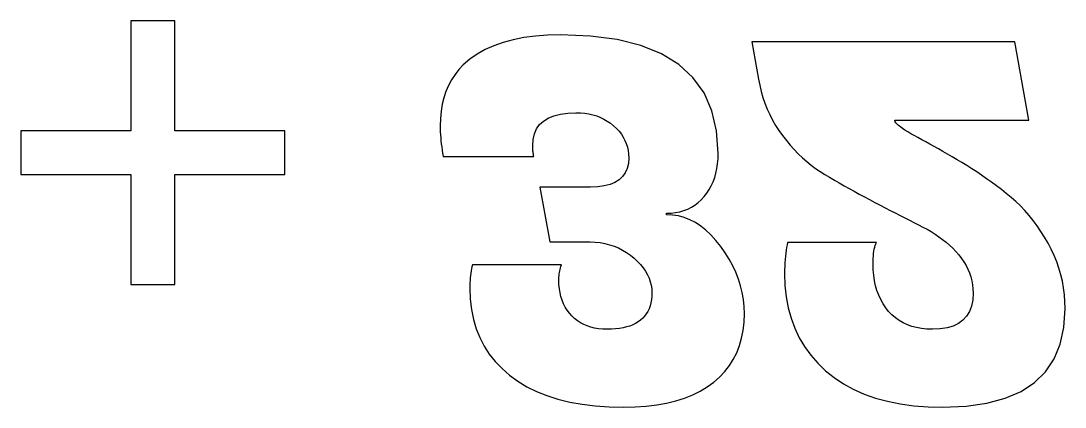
# Model space of a CAD drawing. Extents: x -28 to 1088, y -1245 to 28.
# Drawn here: x 473.3 to 710.8, y -885.7 to -797.8 of the extents above; entities that cross this region are included whole.
import ezdxf

# ---------------------------------------------------------------- set-up
doc = ezdxf.new("R2010")
doc.units = 0
doc.header["$MEASUREMENT"] = 0
doc.layers.get('0').update_dxf_attribs({"linetype": 'CONTINUOUS'})

msp = doc.modelspace()

# ---------------------------------------------------------------- linework, layer by layer
at = {"color": 7}
for p, q in [((498.302684, -797.750919), (498.302684, -822.750919)), ((508.302684, -822.750919), (508.302684, -797.750919)), ((699.344947, -802.534021), (639.548587, -802.534021)), ((672.019312, -820.370018), (702.546216, -820.370018)), ((498.302684, -822.750919), (473.302684, -822.750919)), ((533.302684, -822.750919), (508.302684, -822.750919)), ((569.347923, -828.602027), (589.927923, -828.602027)), ((473.302684, -832.750919), (498.302684, -832.750919)), ((498.302684, -832.750919), (498.302684, -857.750919)), ((508.302684, -857.750919), (508.302684, -832.750919)), ((508.302684, -832.750919), (533.302684, -832.750919)), ((667.90324, -848.153009), (647.666246, -848.153009)), ((596.216246, -853.298009), (575.979252, -853.298009))]:
    msp.add_line(p, q, dxfattribs=at)
at = {"color": 7, "ltscale": 0.25}
for p, q in [((508.302684, -797.750919), (498.302684, -797.750919)), ((473.302684, -822.750919), (473.302684, -832.750919)), ((533.302684, -832.750919), (533.302684, -822.750919)), ((498.302684, -857.750919), (508.302684, -857.750919))]:
    msp.add_line(p, q, dxfattribs=at)
at = {"color": 7, "ltscale": 0.056442}
msp.add_line((582.982208, -802.648371), (580.854369, -803.402975), dxfattribs=at)
at = {"color": 7, "ltscale": 0.059185}
msp.add_line((585.267689, -802.030951), (582.982208, -802.648371), dxfattribs=at)
at = {"color": 7, "ltscale": 0.062251}
msp.add_line((587.71099, -801.550761), (585.267689, -802.030951), dxfattribs=at)
at = {"color": 7, "ltscale": 0.065591}
msp.add_line((590.312111, -801.207755), (587.71099, -801.550761), dxfattribs=at)
at = {"color": 7, "ltscale": 0.069163}
msp.add_line((593.070963, -801.001933), (590.312111, -801.207755), dxfattribs=at)
at = {"color": 7, "ltscale": 0.072935}
msp.add_line((595.987545, -800.933341), (593.070963, -801.001933), dxfattribs=at)
at = {"color": 7, "ltscale": 0.170663}
msp.add_line((602.808726, -801.203179), (595.987545, -800.933341), dxfattribs=at)
at = {"color": 7, "ltscale": 0.153912}
msp.add_line((608.911774, -802.012648), (602.808726, -801.203179), dxfattribs=at)
at = {"color": 7, "ltscale": 0.13879}
msp.add_line((614.296959, -803.361793), (608.911774, -802.012648), dxfattribs=at)
at = {"color": 7, "ltscale": 0.214756}
msp.add_line((639.548587, -802.534021), (641.034917, -810.994686), dxfattribs=at)
at = {"color": 7, "ltscale": 0.453025}
msp.add_line((702.546216, -820.370018), (699.344947, -802.534021), dxfattribs=at)
at = {"color": 7, "ltscale": 0.052099}
msp.add_line((578.88444, -804.294764), (577.072241, -805.323737), dxfattribs=at)
at = {"color": 7, "ltscale": 0.05406}
msp.add_line((580.854369, -803.402975), (578.88444, -804.294764), dxfattribs=at)
at = {"color": 7, "ltscale": 0.125869}
msp.add_line((618.964011, -805.250569), (614.296959, -803.361793), dxfattribs=at)
at = {"color": 7, "ltscale": 0.049617}
msp.add_line((575.417863, -806.489939), (573.921216, -807.793371), dxfattribs=at)
at = {"color": 7, "ltscale": 0.050603}
msp.add_line((577.072241, -805.323737), (575.417863, -806.489939), dxfattribs=at)
at = {"color": 7, "ltscale": 0.115901}
msp.add_line((622.913111, -807.679021), (618.964011, -805.250569), dxfattribs=at)
at = {"color": 7, "ltscale": 0.035882}
for p, q in [((572.921986, -808.83836), (572.027909, -809.961137)), ((641.316194, -812.41987), (641.656867, -813.814144))]:
    msp.add_line(p, q, dxfattribs=at)
at = {"color": 7, "ltscale": 0.036146}
msp.add_line((573.921216, -807.793371), (572.921986, -808.83836), dxfattribs=at)
at = {"color": 7, "ltscale": 0.109685}
msp.add_line((626.144168, -810.647104), (622.913111, -807.679021), dxfattribs=at)
at = {"color": 7, "ltscale": 0.03624}
msp.add_line((571.238986, -811.161613), (570.555307, -812.439877), dxfattribs=at)
at = {"color": 7, "ltscale": 0.035913}
msp.add_line((572.027909, -809.961137), (571.238986, -811.161613), dxfattribs=at)
at = {"color": 7, "ltscale": 0.107876}
msp.add_line((628.657183, -814.154863), (626.144168, -810.647104), dxfattribs=at)
at = {"color": 7, "ltscale": 0.036317}
msp.add_line((641.034917, -810.994686), (641.316194, -812.41987), dxfattribs=at)
at = {"color": 7, "ltscale": 0.037747}
msp.add_line((569.976782, -813.795841), (569.50341, -815.229594), dxfattribs=at)
at = {"color": 7, "ltscale": 0.036856}
msp.add_line((570.555307, -812.439877), (569.976782, -813.795841), dxfattribs=at)
at = {"color": 7, "ltscale": 0.11069}
msp.add_line((630.452244, -818.202252), (628.657183, -814.154863), dxfattribs=at)
at = {"color": 7, "ltscale": 0.035523}
msp.add_line((641.656867, -813.814144), (642.057026, -815.177555), dxfattribs=at)
at = {"color": 7, "ltscale": 0.040271}
msp.add_line((569.135282, -816.74109), (568.872308, -818.33033), dxfattribs=at)
at = {"color": 7, "ltscale": 0.038892}
msp.add_line((569.50341, -815.229594), (569.135282, -816.74109), dxfattribs=at)
at = {"color": 7, "ltscale": 0.035241}
msp.add_line((642.057026, -815.177555), (642.51667, -816.510146), dxfattribs=at)
at = {"color": 7, "ltscale": 0.035035}
msp.add_line((642.51667, -816.510146), (643.0358, -817.811828), dxfattribs=at)
at = {"color": 7, "ltscale": 0.041861}
msp.add_line((568.872308, -818.33033), (568.714488, -819.997314), dxfattribs=at)
at = {"color": 7, "ltscale": 0.038061}
msp.add_line((594.517276, -819.334181), (595.992211, -818.956857), dxfattribs=at)
at = {"color": 7, "ltscale": 0.042169}
msp.add_line((595.992211, -818.956857), (597.663726, -818.730489), dxfattribs=at)
at = {"color": 7, "ltscale": 0.046743}
msp.add_line((597.663726, -818.730489), (599.531911, -818.655033), dxfattribs=at)
at = {"color": 7, "ltscale": 0.025308}
msp.add_line((599.531911, -818.655033), (600.543792, -818.684731), dxfattribs=at)
at = {"color": 7, "ltscale": 0.024539}
msp.add_line((600.543792, -818.684731), (601.521309, -818.773914), dxfattribs=at)
at = {"color": 7, "ltscale": 0.023872}
msp.add_line((601.521309, -818.773914), (602.464553, -818.922538), dxfattribs=at)
at = {"color": 7, "ltscale": 0.023312}
msp.add_line((602.464553, -818.922538), (603.373524, -819.130647), dxfattribs=at)
at = {"color": 7, "ltscale": 0.022868}
msp.add_line((603.373524, -819.130647), (604.24822, -819.398197), dxfattribs=at)
at = {"color": 7, "ltscale": 0.117795}
msp.add_line((631.529264, -822.789318), (630.452244, -818.202252), dxfattribs=at)
at = {"color": 7, "ltscale": 0.034908}
msp.add_line((643.0358, -817.811828), (643.614325, -819.082646), dxfattribs=at)
at = {"color": 7, "ltscale": 0.03486}
msp.add_line((643.614325, -819.082646), (644.252246, -820.322555), dxfattribs=at)
at = {"color": 7, "ltscale": 0.043638}
msp.add_line((568.714488, -819.997314), (568.661911, -821.742042), dxfattribs=at)
at = {"color": 7, "ltscale": 0.02996}
msp.add_line((590.584147, -822.352553), (591.272492, -821.371581), dxfattribs=at)
at = {"color": 7, "ltscale": 0.030332}
msp.add_line((591.272492, -821.371581), (592.157417, -820.541521), dxfattribs=at)
at = {"color": 7, "ltscale": 0.031929}
msp.add_line((592.157417, -820.541521), (593.239011, -819.862373), dxfattribs=at)
at = {"color": 7, "ltscale": 0.034577}
msp.add_line((593.239011, -819.862373), (594.517276, -819.334181), dxfattribs=at)
at = {"color": 7, "ltscale": 0.022543}
msp.add_line((604.24822, -819.398197), (605.088554, -819.725188), dxfattribs=at)
at = {"color": 7, "ltscale": 0.022346}
msp.add_line((605.088554, -819.725188), (605.894524, -820.111619), dxfattribs=at)
at = {"color": 7, "ltscale": 0.022284}
msp.add_line((605.894524, -820.111619), (606.666309, -820.557536), dxfattribs=at)
at = {"color": 7, "ltscale": 0.022349}
msp.add_line((606.666309, -820.557536), (607.403732, -821.062894), dxfattribs=at)
at = {"color": 7, "ltscale": 0.022549}
msp.add_line((607.403732, -821.062894), (608.10697, -821.627692), dxfattribs=at)
at = {"color": 7, "ltscale": 0.022286}
msp.add_line((608.10697, -821.627692), (608.758619, -822.23596), dxfattribs=at)
at = {"color": 7, "ltscale": 0.034896}
msp.add_line((644.252246, -820.322555), (644.949743, -821.531644), dxfattribs=at)
at = {"color": 7, "ltscale": 0.03501}
msp.add_line((644.949743, -821.531644), (645.706635, -822.70987), dxfattribs=at)
at = {"color": 7, "ltscale": 0.002859}
msp.add_line((672.019312, -820.484368), (672.019312, -820.370018), dxfattribs=at)
at = {"color": 7, "ltscale": 0.00655}
msp.add_line((672.125542, -820.72388), (672.019312, -820.484368), dxfattribs=at)
at = {"color": 7, "ltscale": 0.007957}
msp.add_line((672.307318, -820.98515), (672.125542, -820.72388), dxfattribs=at)
at = {"color": 7, "ltscale": 0.009562}
msp.add_line((672.56464, -821.268132), (672.307318, -820.98515), dxfattribs=at)
at = {"color": 7, "ltscale": 0.011278}
msp.add_line((672.897328, -821.572827), (672.56464, -821.268132), dxfattribs=at)
at = {"color": 7, "ltscale": 0.013067}
msp.add_line((673.305562, -821.899234), (672.897328, -821.572827), dxfattribs=at)
at = {"color": 7, "ltscale": 0.016122}
msp.add_line((568.661911, -821.742042), (568.668729, -822.386872), dxfattribs=at)
at = {"color": 7, "ltscale": 0.016358}
msp.add_line((568.668729, -822.386872), (568.689365, -823.040853), dxfattribs=at)
at = {"color": 7, "ltscale": 0.0166}
msp.add_line((568.689365, -823.040853), (568.723639, -823.703986), dxfattribs=at)
at = {"color": 7, "ltscale": 0.01685}
msp.add_line((568.723639, -823.703986), (568.77164, -824.37627), dxfattribs=at)
at = {"color": 7, "ltscale": 0.032907}
msp.add_line((589.797557, -824.767277), (590.092562, -823.484482), dxfattribs=at)
at = {"color": 7, "ltscale": 0.030852}
msp.add_line((590.092562, -823.484482), (590.584147, -822.352553), dxfattribs=at)
at = {"color": 7, "ltscale": 0.021565}
msp.add_line((608.758619, -822.23596), (609.34172, -822.871638), dxfattribs=at)
at = {"color": 7, "ltscale": 0.020982}
msp.add_line((609.34172, -822.871638), (609.856184, -823.534771), dxfattribs=at)
at = {"color": 7, "ltscale": 0.020551}
msp.add_line((609.856184, -823.534771), (610.302101, -824.225358), dxfattribs=at)
at = {"color": 7, "ltscale": 0.128481}
msp.add_line((631.88824, -827.916015), (631.529264, -822.789318), dxfattribs=at)
at = {"color": 7, "ltscale": 0.035202}
msp.add_line((645.706635, -822.70987), (646.522923, -823.857186), dxfattribs=at)
at = {"color": 7, "ltscale": 0.035012}
msp.add_line((646.522923, -823.857186), (647.380393, -824.964486), dxfattribs=at)
at = {"color": 7, "ltscale": 0.014897}
msp.add_line((673.789162, -822.247354), (673.305562, -821.899234), dxfattribs=at)
at = {"color": 7, "ltscale": 0.016758}
msp.add_line((674.348217, -822.617232), (673.789162, -822.247354), dxfattribs=at)
at = {"color": 7, "ltscale": 0.018642}
msp.add_line((674.982819, -823.008822), (674.348217, -822.617232), dxfattribs=at)
at = {"color": 7, "ltscale": 0.020538}
msp.add_line((675.692786, -823.42217), (674.982819, -823.008822), dxfattribs=at)
at = {"color": 7, "ltscale": 0.022448}
msp.add_line((676.4783, -823.857186), (675.692786, -823.42217), dxfattribs=at)
at = {"color": 7, "ltscale": 0.023853}
msp.add_line((677.3163, -824.313375), (676.4783, -823.857186), dxfattribs=at)
at = {"color": 7, "ltscale": 0.017106}
msp.add_line((568.77164, -824.37627), (568.833458, -825.057706), dxfattribs=at)
at = {"color": 7, "ltscale": 0.017366}
msp.add_line((568.833458, -825.057706), (568.908825, -825.748249), dxfattribs=at)
at = {"color": 7, "ltscale": 0.017635}
msp.add_line((568.908825, -825.748249), (568.998008, -826.447989), dxfattribs=at)
at = {"color": 7, "ltscale": 0.035928}
msp.add_line((589.699222, -826.20103), (589.797557, -824.767277), dxfattribs=at)
at = {"color": 7, "ltscale": 0.005746}
msp.add_line((589.701555, -826.430852), (589.699222, -826.20103), dxfattribs=at)
at = {"color": 7, "ltscale": 0.020278}
msp.add_line((610.302101, -824.225358), (610.67947, -824.943356), dxfattribs=at)
at = {"color": 7, "ltscale": 0.020171}
msp.add_line((610.67947, -824.943356), (610.988113, -825.688809), dxfattribs=at)
at = {"color": 7, "ltscale": 0.020234}
msp.add_line((610.988113, -825.688809), (611.228208, -826.461716), dxfattribs=at)
at = {"color": 7, "ltscale": 0.034414}
msp.add_line((647.380393, -824.964486), (648.260832, -826.022663), dxfattribs=at)
at = {"color": 7, "ltscale": 0.033856}
msp.add_line((648.260832, -826.022663), (649.16406, -827.031673), dxfattribs=at)
at = {"color": 7, "ltscale": 0.024753}
msp.add_line((678.184088, -824.790156), (677.3163, -824.313375), dxfattribs=at)
at = {"color": 7, "ltscale": 0.025654}
msp.add_line((679.081664, -825.287484), (678.184088, -824.790156), dxfattribs=at)
at = {"color": 7, "ltscale": 0.026551}
msp.add_line((680.008848, -825.805447), (679.081664, -825.287484), dxfattribs=at)
at = {"color": 7, "ltscale": 0.027452}
msp.add_line((680.965819, -826.343956), (680.008848, -825.805447), dxfattribs=at)
at = {"color": 7, "ltscale": 0.028353}
msp.add_line((681.952578, -826.903012), (680.965819, -826.343956), dxfattribs=at)
at = {"color": 7, "ltscale": 0.017907}
msp.add_line((568.998008, -826.447989), (569.101009, -827.156835), dxfattribs=at)
at = {"color": 7, "ltscale": 0.018186}
msp.add_line((569.101009, -827.156835), (569.217557, -827.874877), dxfattribs=at)
at = {"color": 7, "ltscale": 0.018469}
msp.add_line((569.217557, -827.874877), (569.347923, -828.602027), dxfattribs=at)
at = {"color": 7, "ltscale": 0.005804}
msp.add_line((589.708374, -826.662917), (589.701555, -826.430852), dxfattribs=at)
at = {"color": 7, "ltscale": 0.005867}
msp.add_line((589.719768, -826.897315), (589.708374, -826.662917), dxfattribs=at)
at = {"color": 7, "ltscale": 0.005931}
msp.add_line((589.735828, -827.134001), (589.719768, -826.897315), dxfattribs=at)
at = {"color": 7, "ltscale": 0.005995}
msp.add_line((589.756375, -827.37293), (589.735828, -827.134001), dxfattribs=at)
at = {"color": 7, "ltscale": 0.006064}
msp.add_line((589.781587, -827.614191), (589.756375, -827.37293), dxfattribs=at)
at = {"color": 7, "ltscale": 0.006133}
msp.add_line((589.811284, -827.857696), (589.781587, -827.614191), dxfattribs=at)
at = {"color": 7, "ltscale": 0.006205}
msp.add_line((589.845558, -828.103533), (589.811284, -827.857696), dxfattribs=at)
at = {"color": 7, "ltscale": 0.006278}
msp.add_line((589.884497, -828.351614), (589.845558, -828.103533), dxfattribs=at)
at = {"color": 7, "ltscale": 0.006354}
msp.add_line((589.927923, -828.602027), (589.884497, -828.351614), dxfattribs=at)
at = {"color": 7, "ltscale": 0.020462}
msp.add_line((611.228208, -826.461716), (611.399756, -827.262034), dxfattribs=at)
at = {"color": 7, "ltscale": 0.020853}
msp.add_line((611.399756, -827.262034), (611.502577, -828.089806), dxfattribs=at)
at = {"color": 7, "ltscale": 0.021398}
msp.add_line((611.502577, -828.089806), (611.536941, -828.945033), dxfattribs=at)
at = {"color": 7, "ltscale": 0.029738}
msp.add_line((631.856209, -829.105096), (631.88824, -827.916015), dxfattribs=at)
at = {"color": 7, "ltscale": 0.033342}
msp.add_line((649.16406, -827.031673), (650.090077, -827.991471), dxfattribs=at)
at = {"color": 7, "ltscale": 0.032881}
msp.add_line((650.090077, -827.991471), (651.039063, -828.902146), dxfattribs=at)
at = {"color": 7, "ltscale": 0.029252}
msp.add_line((682.968946, -827.482704), (681.952578, -826.903012), dxfattribs=at)
at = {"color": 7, "ltscale": 0.030153}
msp.add_line((684.0151, -828.082942), (682.968946, -827.482704), dxfattribs=at)
at = {"color": 7, "ltscale": 0.031055}
msp.add_line((685.091043, -828.703771), (684.0151, -828.082942), dxfattribs=at)
at = {"color": 7, "ltscale": 0.031954}
msp.add_line((686.196593, -829.345192), (685.091043, -828.703771), dxfattribs=at)
at = {"color": 7, "ltscale": 0.028926}
msp.add_line((611.45, -830.204994), (611.189359, -831.332302), dxfattribs=at)
at = {"color": 7, "ltscale": 0.031574}
msp.add_line((611.536941, -828.945033), (611.45, -830.204994), dxfattribs=at)
at = {"color": 7, "ltscale": 0.02773}
msp.add_line((631.600144, -831.34603), (631.760207, -830.24842), dxfattribs=at)
at = {"color": 7, "ltscale": 0.028684}
msp.add_line((631.760207, -830.24842), (631.856209, -829.105096), dxfattribs=at)
at = {"color": 7, "ltscale": 0.032468}
msp.add_line((651.039063, -828.902146), (652.010929, -829.763653), dxfattribs=at)
at = {"color": 7, "ltscale": 0.032106}
msp.add_line((652.010929, -829.763653), (653.005583, -830.575994), dxfattribs=at)
at = {"color": 7, "ltscale": 0.0318}
msp.add_line((653.005583, -830.575994), (654.023206, -831.339166), dxfattribs=at)
at = {"color": 7, "ltscale": 0.032549}
msp.add_line((687.317038, -830.008324), (686.196593, -829.345192), dxfattribs=at)
at = {"color": 7, "ltscale": 0.032844}
msp.add_line((688.437482, -830.694336), (687.317038, -830.008324), dxfattribs=at)
at = {"color": 7, "ltscale": 0.033146}
msp.add_line((689.557926, -831.403183), (688.437482, -830.694336), dxfattribs=at)
at = {"color": 7, "ltscale": 0.026735}
msp.add_line((610.146613, -833.189093), (609.364599, -833.91853), dxfattribs=at)
at = {"color": 7, "ltscale": 0.026376}
msp.add_line((610.754837, -832.327002), (610.146613, -833.189093), dxfattribs=at)
at = {"color": 7, "ltscale": 0.027137}
msp.add_line((611.189359, -831.332302), (610.754837, -832.327002), dxfattribs=at)
at = {"color": 7, "ltscale": 0.025573}
msp.add_line((630.735765, -834.364402), (631.087923, -833.404021), dxfattribs=at)
at = {"color": 7, "ltscale": 0.026164}
msp.add_line((631.087923, -833.404021), (631.376019, -832.397882), dxfattribs=at)
at = {"color": 7, "ltscale": 0.026887}
msp.add_line((631.376019, -832.397882), (631.600144, -831.34603), dxfattribs=at)
at = {"color": 7, "ltscale": 0.031546}
msp.add_line((654.023206, -831.339166), (655.063619, -832.053171), dxfattribs=at)
at = {"color": 7, "ltscale": 0.031351}
msp.add_line((655.063619, -832.053171), (656.126911, -832.718009), dxfattribs=at)
at = {"color": 7, "ltscale": 0.031404}
msp.add_line((656.126911, -832.718009), (657.207967, -833.357724), dxfattribs=at)
at = {"color": 7, "ltscale": 0.03166}
msp.add_line((657.207967, -833.357724), (658.301585, -833.996274), dxfattribs=at)
at = {"color": 7, "ltscale": 0.033457}
msp.add_line((690.67846, -832.134908), (689.557926, -831.403183), dxfattribs=at)
at = {"color": 7, "ltscale": 0.033772}
msp.add_line((691.798905, -832.889512), (690.67846, -832.134908), dxfattribs=at)
at = {"color": 7, "ltscale": 0.034096}
msp.add_line((692.919439, -833.666995), (691.798905, -832.889512), dxfattribs=at)
at = {"color": 7, "ltscale": 0.31676}
msp.add_line((591.299947, -835.576362), (593.586593, -848.038703), dxfattribs=at)
at = {"color": 7, "ltscale": 0.288691}
msp.add_line((602.847575, -835.576362), (591.299947, -835.576362), dxfattribs=at)
at = {"color": 7, "ltscale": 0.041307}
msp.add_line((604.498544, -835.510058), (602.847575, -835.576362), dxfattribs=at)
at = {"color": 7, "ltscale": 0.037263}
msp.add_line((605.975722, -835.3111), (604.498544, -835.510058), dxfattribs=at)
at = {"color": 7, "ltscale": 0.033625}
msp.add_line((607.279198, -834.979534), (605.975722, -835.3111), dxfattribs=at)
at = {"color": 7, "ltscale": 0.030531}
msp.add_line((608.408794, -834.515358), (607.279198, -834.979534), dxfattribs=at)
at = {"color": 7, "ltscale": 0.028171}
msp.add_line((609.364599, -833.91853), (608.408794, -834.515358), dxfattribs=at)
at = {"color": 7, "ltscale": 0.024821}
msp.add_line((629.839356, -836.148024), (630.319636, -835.279069), dxfattribs=at)
at = {"color": 7, "ltscale": 0.025122}
msp.add_line((630.319636, -835.279069), (630.735765, -834.364402), dxfattribs=at)
at = {"color": 7, "ltscale": 0.031915}
msp.add_line((658.301585, -833.996274), (659.407674, -834.633701), dxfattribs=at)
at = {"color": 7, "ltscale": 0.032177}
msp.add_line((659.407674, -834.633701), (660.526503, -835.269963), dxfattribs=at)
at = {"color": 7, "ltscale": 0.032434}
msp.add_line((660.526503, -835.269963), (661.657804, -835.905058), dxfattribs=at)
at = {"color": 7, "ltscale": 0.032695}
msp.add_line((661.657804, -835.905058), (662.801665, -836.539031), dxfattribs=at)
at = {"color": 7, "ltscale": 0.034423}
msp.add_line((694.039883, -834.467312), (692.919439, -833.666995), dxfattribs=at)
at = {"color": 7, "ltscale": 0.034759}
msp.add_line((695.160327, -835.290509), (694.039883, -834.467312), dxfattribs=at)
at = {"color": 7, "ltscale": 0.0351}
msp.add_line((696.280772, -836.136584), (695.160327, -835.290509), dxfattribs=at)
at = {"color": 7, "ltscale": 0.024396}
msp.add_line((628.024914, -838.46558), (628.68697, -837.748703), dxfattribs=at)
at = {"color": 7, "ltscale": 0.024678}
msp.add_line((628.68697, -837.748703), (629.295194, -836.97122), dxfattribs=at)
at = {"color": 7, "ltscale": 0.02467}
msp.add_line((629.295194, -836.97122), (629.839356, -836.148024), dxfattribs=at)
at = {"color": 7, "ltscale": 0.032959}
msp.add_line((662.801665, -836.539031), (663.958178, -837.171883), dxfattribs=at)
at = {"color": 7, "ltscale": 0.03322}
msp.add_line((663.958178, -837.171883), (665.127251, -837.803568), dxfattribs=at)
at = {"color": 7, "ltscale": 0.033484}
msp.add_line((665.127251, -837.803568), (666.308886, -838.434132), dxfattribs=at)
at = {"color": 7, "ltscale": 0.035448}
msp.add_line((697.401216, -837.005539), (696.280772, -836.136584), dxfattribs=at)
at = {"color": 7, "ltscale": 0.035685}
msp.add_line((698.504613, -837.911055), (697.401216, -837.005539), dxfattribs=at)
at = {"color": 7, "ltscale": 0.035849}
msp.add_line((699.573557, -838.86686), (698.504613, -837.911055), dxfattribs=at)
at = {"color": 7, "ltscale": 0.023564}
msp.add_line((624.063253, -840.917987), (624.942526, -840.578436), dxfattribs=at)
at = {"color": 7, "ltscale": 0.023328}
msp.add_line((624.942526, -840.578436), (625.778283, -840.163428), dxfattribs=at)
at = {"color": 7, "ltscale": 0.023297}
msp.add_line((625.778283, -840.163428), (626.570615, -839.672919), dxfattribs=at)
at = {"color": 7, "ltscale": 0.023468}
msp.add_line((626.570615, -839.672919), (627.319522, -839.106955), dxfattribs=at)
at = {"color": 7, "ltscale": 0.023835}
msp.add_line((627.319522, -839.106955), (628.024914, -838.46558), dxfattribs=at)
at = {"color": 7, "ltscale": 0.033748}
msp.add_line((666.308886, -838.434132), (667.503081, -839.06353), dxfattribs=at)
at = {"color": 7, "ltscale": 0.033562}
msp.add_line((667.503081, -839.06353), (668.692791, -839.685481), dxfattribs=at)
at = {"color": 7, "ltscale": 0.032918}
msp.add_line((668.692791, -839.685481), (669.860608, -840.293749), dxfattribs=at)
at = {"color": 7, "ltscale": 0.032282}
msp.add_line((669.860608, -840.293749), (671.006892, -840.888289), dxfattribs=at)
at = {"color": 7, "ltscale": 0.036082}
msp.add_line((700.608317, -839.872999), (699.573557, -838.86686), dxfattribs=at)
at = {"color": 7, "ltscale": 0.036373}
msp.add_line((701.608714, -840.929427), (700.608317, -839.872999), dxfattribs=at)
at = {"color": 7, "ltscale": 0.026341}
msp.add_line((620.111911, -841.52168), (621.164884, -841.483952), dxfattribs=at)
at = {"color": 7, "ltscale": 0.008575}
msp.add_line((620.111911, -841.864686), (620.111911, -841.52168), dxfattribs=at)
at = {"color": 7, "ltscale": 0.034518}
msp.add_line((621.490753, -841.936732), (620.111911, -841.864686), dxfattribs=at)
at = {"color": 7, "ltscale": 0.025399}
msp.add_line((621.164884, -841.483952), (622.174522, -841.370768), dxfattribs=at)
at = {"color": 7, "ltscale": 0.034103}
msp.add_line((622.837655, -842.152827), (621.490753, -841.936732), dxfattribs=at)
at = {"color": 7, "ltscale": 0.024607}
msp.add_line((622.174522, -841.370768), (623.140556, -841.182128), dxfattribs=at)
at = {"color": 7, "ltscale": 0.03408}
msp.add_line((624.152437, -842.51297), (622.837655, -842.152827), dxfattribs=at)
at = {"color": 7, "ltscale": 0.023994}
msp.add_line((623.140556, -841.182128), (624.063253, -840.917987), dxfattribs=at)
at = {"color": 7, "ltscale": 0.034459}
msp.add_line((625.435277, -843.017161), (624.152437, -842.51297), dxfattribs=at)
at = {"color": 7, "ltscale": 0.035221}
msp.add_line((626.686087, -843.665445), (625.435277, -843.017161), dxfattribs=at)
at = {"color": 7, "ltscale": 0.031639}
msp.add_line((671.006892, -840.888289), (672.131284, -841.469103), dxfattribs=at)
at = {"color": 7, "ltscale": 0.031001}
msp.add_line((672.131284, -841.469103), (673.234054, -842.036189), dxfattribs=at)
at = {"color": 7, "ltscale": 0.030361}
msp.add_line((673.234054, -842.036189), (674.31511, -842.589547), dxfattribs=at)
at = {"color": 7, "ltscale": 0.02972}
msp.add_line((674.31511, -842.589547), (675.374364, -843.129223), dxfattribs=at)
at = {"color": 7, "ltscale": 0.036728}
msp.add_line((702.574837, -842.036189), (701.608714, -840.929427), dxfattribs=at)
at = {"color": 7, "ltscale": 0.037139}
msp.add_line((703.506597, -843.193239), (702.574837, -842.036189), dxfattribs=at)
at = {"color": 7, "ltscale": 0.036342}
msp.add_line((627.904867, -844.457777), (626.686087, -843.665445), dxfattribs=at)
at = {"color": 7, "ltscale": 0.037792}
msp.add_line((629.091615, -845.394157), (627.904867, -844.457777), dxfattribs=at)
at = {"color": 7, "ltscale": 0.039536}
msp.add_line((630.246423, -846.47463), (629.091615, -845.394157), dxfattribs=at)
at = {"color": 7, "ltscale": 0.02908}
msp.add_line((675.374364, -843.129223), (676.411906, -843.655127), dxfattribs=at)
at = {"color": 7, "ltscale": 0.028442}
msp.add_line((676.411906, -843.655127), (677.427735, -844.167348), dxfattribs=at)
at = {"color": 7, "ltscale": 0.027804}
msp.add_line((677.427735, -844.167348), (678.421941, -844.665841), dxfattribs=at)
at = {"color": 7, "ltscale": 0.027276}
msp.add_line((678.421941, -844.665841), (679.388602, -845.171782), dxfattribs=at)
at = {"color": 7, "ltscale": 0.026894}
msp.add_line((679.388602, -845.171782), (680.322156, -845.706299), dxfattribs=at)
at = {"color": 7, "ltscale": 0.037612}
msp.add_line((704.404173, -844.400624), (703.506597, -843.193239), dxfattribs=at)
at = {"color": 7, "ltscale": 0.038134}
msp.add_line((705.267385, -845.658253), (704.404173, -844.400624), dxfattribs=at)
at = {"color": 7, "ltscale": 0.041533}
msp.add_line((631.3692, -847.699107), (630.246423, -846.47463), dxfattribs=at)
at = {"color": 7, "ltscale": 0.043752}
msp.add_line((632.459947, -849.067677), (631.3692, -847.699107), dxfattribs=at)
at = {"color": 7, "ltscale": 0.026549}
msp.add_line((680.322156, -845.706299), (681.222513, -846.269392), dxfattribs=at)
at = {"color": 7, "ltscale": 0.026246}
msp.add_line((681.222513, -846.269392), (682.089763, -846.861062), dxfattribs=at)
at = {"color": 7, "ltscale": 0.025985}
msp.add_line((682.089763, -846.861062), (682.923816, -847.481308), dxfattribs=at)
at = {"color": 7, "ltscale": 0.025768}
msp.add_line((682.923816, -847.481308), (683.724671, -848.130175), dxfattribs=at)
at = {"color": 7, "ltscale": 0.038714}
msp.add_line((706.096323, -846.96626), (705.267385, -845.658253), dxfattribs=at)
at = {"color": 7, "ltscale": 0.03934}
msp.add_line((706.890899, -848.324512), (706.096323, -846.96626), dxfattribs=at)
at = {"color": 7, "ltscale": 0.228667}
msp.add_line((593.586593, -848.038703), (602.73327, -848.038703), dxfattribs=at)
at = {"color": 7, "ltscale": 0.029292}
msp.add_line((602.73327, -848.038703), (603.90351, -848.096439), dxfattribs=at)
at = {"color": 7, "ltscale": 0.02849}
msp.add_line((603.90351, -848.096439), (605.035977, -848.223889), dxfattribs=at)
at = {"color": 7, "ltscale": 0.027808}
msp.add_line((605.035977, -848.223889), (606.130671, -848.421142), dxfattribs=at)
at = {"color": 7, "ltscale": 0.027255}
msp.add_line((606.130671, -848.421142), (607.187682, -848.688109), dxfattribs=at)
at = {"color": 7, "ltscale": 0.026836}
msp.add_line((607.187682, -848.688109), (608.20692, -849.024834), dxfattribs=at)
at = {"color": 7, "ltscale": 0.026559}
msp.add_line((608.20692, -849.024834), (609.188476, -849.431274), dxfattribs=at)
at = {"color": 7, "ltscale": 0.02643}
msp.add_line((609.188476, -849.431274), (610.132348, -849.907471), dxfattribs=at)
at = {"color": 7, "ltscale": 0.026447}
msp.add_line((610.132348, -849.907471), (611.038447, -850.453428), dxfattribs=at)
at = {"color": 7, "ltscale": 0.044329}
msp.add_line((633.48089, -850.517444), (632.459947, -849.067677), dxfattribs=at)
at = {"color": 7, "ltscale": 0.016671}
msp.add_line((647.316421, -849.943495), (647.227238, -850.60434), dxfattribs=at)
at = {"color": 7, "ltscale": 0.015931}
msp.add_line((647.419332, -849.314635), (647.316421, -849.943495), dxfattribs=at)
at = {"color": 7, "ltscale": 0.015201}
msp.add_line((647.53588, -848.717852), (647.419332, -849.314635), dxfattribs=at)
at = {"color": 7, "ltscale": 0.014492}
msp.add_line((647.666246, -848.153009), (647.53588, -848.717852), dxfattribs=at)
at = {"color": 7, "ltscale": 0.012064}
msp.add_line((667.303002, -850.182424), (667.391109, -849.707975), dxfattribs=at)
at = {"color": 7, "ltscale": 0.011308}
msp.add_line((667.391109, -849.707975), (667.495096, -849.267756), dxfattribs=at)
at = {"color": 7, "ltscale": 0.010581}
msp.add_line((667.495096, -849.267756), (667.615144, -848.8619), dxfattribs=at)
at = {"color": 7, "ltscale": 0.009892}
msp.add_line((667.615144, -848.8619), (667.751162, -848.490318), dxfattribs=at)
at = {"color": 7, "ltscale": 0.00925}
msp.add_line((667.751162, -848.490318), (667.90324, -848.153009), dxfattribs=at)
at = {"color": 7, "ltscale": 0.025597}
msp.add_line((683.724671, -848.130175), (684.49242, -848.807573), dxfattribs=at)
at = {"color": 7, "ltscale": 0.025473}
msp.add_line((684.49242, -848.807573), (685.227061, -849.513593), dxfattribs=at)
at = {"color": 7, "ltscale": 0.025393}
msp.add_line((685.227061, -849.513593), (685.928505, -850.24819), dxfattribs=at)
at = {"color": 7, "ltscale": 0.039446}
msp.add_line((707.629488, -849.718832), (706.890899, -848.324512), dxfattribs=at)
at = {"color": 7, "ltscale": 0.039066}
msp.add_line((708.290377, -851.134819), (707.629488, -849.718832), dxfattribs=at)
at = {"color": 7, "ltscale": 0.026611}
msp.add_line((611.038447, -850.453428), (611.906773, -851.069098), dxfattribs=at)
at = {"color": 7, "ltscale": 0.026923}
msp.add_line((611.906773, -851.069098), (612.737417, -851.754527), dxfattribs=at)
at = {"color": 7, "ltscale": 0.026488}
msp.add_line((612.737417, -851.754527), (613.508574, -852.481093), dxfattribs=at)
at = {"color": 7, "ltscale": 0.02528}
msp.add_line((613.508574, -852.481093), (614.198624, -853.220265), dxfattribs=at)
at = {"color": 7, "ltscale": 0.043227}
msp.add_line((634.394436, -851.98547), (633.48089, -850.517444), dxfattribs=at)
at = {"color": 7, "ltscale": 0.042271}
msp.add_line((635.200495, -853.4718), (634.394436, -851.98547), dxfattribs=at)
at = {"color": 7, "ltscale": 0.018959}
msp.add_line((647.089964, -852.022077), (647.042052, -852.778924), dxfattribs=at)
at = {"color": 7, "ltscale": 0.018188}
msp.add_line((647.151782, -851.297171), (647.089964, -852.022077), dxfattribs=at)
at = {"color": 7, "ltscale": 0.017423}
msp.add_line((647.227238, -850.60434), (647.151782, -851.297171), dxfattribs=at)
at = {"color": 7, "ltscale": 0.016151}
msp.add_line((667.102923, -853.069353), (667.110998, -852.423357), dxfattribs=at)
at = {"color": 7, "ltscale": 0.015304}
msp.add_line((667.110998, -852.423357), (667.134953, -851.81168), dxfattribs=at)
at = {"color": 7, "ltscale": 0.014468}
msp.add_line((667.134953, -851.81168), (667.174879, -851.234321), dxfattribs=at)
at = {"color": 7, "ltscale": 0.01365}
msp.add_line((667.174879, -851.234321), (667.231045, -850.691235), dxfattribs=at)
at = {"color": 7, "ltscale": 0.012847}
msp.add_line((667.231045, -850.691235), (667.303002, -850.182424), dxfattribs=at)
at = {"color": 7, "ltscale": 0.02536}
msp.add_line((685.928505, -850.24819), (686.596752, -851.011362), dxfattribs=at)
at = {"color": 7, "ltscale": 0.025025}
msp.add_line((686.596752, -851.011362), (687.215832, -851.797952), dxfattribs=at)
at = {"color": 7, "ltscale": 0.024428}
msp.add_line((687.215832, -851.797952), (687.769773, -852.60289), dxfattribs=at)
at = {"color": 7, "ltscale": 0.038786}
msp.add_line((708.873389, -852.572564), (708.290377, -851.134819), dxfattribs=at)
at = {"color": 7, "ltscale": 0.012628}
msp.add_line((575.687656, -854.646032), (575.613367, -855.145647), dxfattribs=at)
at = {"color": 7, "ltscale": 0.012055}
msp.add_line((575.77343, -854.171539), (575.687656, -854.646032), dxfattribs=at)
at = {"color": 7, "ltscale": 0.011493}
msp.add_line((575.870689, -853.722213), (575.77343, -854.171539), dxfattribs=at)
at = {"color": 7, "ltscale": 0.010947}
msp.add_line((575.979252, -853.298009), (575.870689, -853.722213), dxfattribs=at)
at = {"color": 7, "ltscale": 0.008718}
msp.add_line((595.787466, -855.013039), (595.850361, -854.670033), dxfattribs=at)
at = {"color": 7, "ltscale": 0.008774}
msp.add_line((595.850361, -854.670033), (595.92474, -854.327027), dxfattribs=at)
at = {"color": 7, "ltscale": 0.008839}
msp.add_line((595.92474, -854.327027), (596.010424, -853.984021), dxfattribs=at)
at = {"color": 7, "ltscale": 0.008913}
msp.add_line((596.010424, -853.984021), (596.107593, -853.641015), dxfattribs=at)
at = {"color": 7, "ltscale": 0.008995}
msp.add_line((596.107593, -853.641015), (596.216246, -853.298009), dxfattribs=at)
at = {"color": 7, "ltscale": 0.024183}
msp.add_line((614.198624, -853.220265), (614.807385, -853.971998), dxfattribs=at)
at = {"color": 7, "ltscale": 0.023219}
msp.add_line((614.807385, -853.971998), (615.335039, -854.736337), dxfattribs=at)
at = {"color": 7, "ltscale": 0.022402}
msp.add_line((615.335039, -854.736337), (615.781583, -855.513237), dxfattribs=at)
at = {"color": 7, "ltscale": 0.041472}
msp.add_line((635.899068, -854.976432), (635.200495, -853.4718), dxfattribs=at)
at = {"color": 7, "ltscale": 0.021324}
msp.add_line((646.987143, -854.388755), (646.980234, -855.241695), dxfattribs=at)
at = {"color": 7, "ltscale": 0.020529}
msp.add_line((647.007689, -853.567847), (646.987143, -854.388755), dxfattribs=at)
at = {"color": 7, "ltscale": 0.019742}
msp.add_line((647.042052, -852.778924), (647.007689, -853.567847), dxfattribs=at)
at = {"color": 7, "ltscale": 0.033069}
msp.add_line((667.138363, -854.391626), (667.102923, -853.069353), dxfattribs=at)
at = {"color": 7, "ltscale": 0.031824}
msp.add_line((667.244683, -855.660156), (667.138363, -854.391626), dxfattribs=at)
at = {"color": 7, "ltscale": 0.023935}
msp.add_line((687.769773, -852.60289), (688.258577, -853.426087), dxfattribs=at)
at = {"color": 7, "ltscale": 0.023553}
msp.add_line((688.258577, -853.426087), (688.682243, -854.267586), dxfattribs=at)
at = {"color": 7, "ltscale": 0.023286}
msp.add_line((688.682243, -854.267586), (689.040591, -855.127344), dxfattribs=at)
at = {"color": 7, "ltscale": 0.038614}
msp.add_line((709.378881, -854.032067), (708.873389, -852.572564), dxfattribs=at)
at = {"color": 7, "ltscale": 0.038541}
msp.add_line((709.806405, -855.513237), (709.378881, -854.032067), dxfattribs=at)
at = {"color": 7, "ltscale": 0.015023}
msp.add_line((575.459046, -856.795495), (575.430424, -857.395733), dxfattribs=at)
at = {"color": 7, "ltscale": 0.014413}
msp.add_line((575.499062, -856.220379), (575.459046, -856.795495), dxfattribs=at)
at = {"color": 7, "ltscale": 0.013809}
msp.add_line((575.550472, -855.67043), (575.499062, -856.220379), dxfattribs=at)
at = {"color": 7, "ltscale": 0.013213}
msp.add_line((575.613367, -855.145647), (575.550472, -855.67043), dxfattribs=at)
at = {"color": 7, "ltscale": 0.008576}
msp.add_line((595.644629, -856.728024), (595.650282, -856.385018), dxfattribs=at)
at = {"color": 7, "ltscale": 0.025207}
msp.add_line((595.674327, -857.735867), (595.644629, -856.728024), dxfattribs=at)
at = {"color": 7, "ltscale": 0.008586}
msp.add_line((595.650282, -856.385018), (595.667418, -856.042012), dxfattribs=at)
at = {"color": 7, "ltscale": 0.008605}
msp.add_line((595.667418, -856.042012), (595.69604, -855.699006), dxfattribs=at)
at = {"color": 7, "ltscale": 0.008632}
msp.add_line((595.69604, -855.699006), (595.736056, -855.356045), dxfattribs=at)
at = {"color": 7, "ltscale": 0.008671}
msp.add_line((595.736056, -855.356045), (595.787466, -855.013039), dxfattribs=at)
at = {"color": 7, "ltscale": 0.021747}
msp.add_line((615.781583, -855.513237), (616.14684, -856.302698), dxfattribs=at)
at = {"color": 7, "ltscale": 0.021273}
msp.add_line((616.14684, -856.302698), (616.430989, -857.104765), dxfattribs=at)
at = {"color": 7, "ltscale": 0.020988}
msp.add_line((616.430989, -857.104765), (616.633939, -857.919393), dxfattribs=at)
at = {"color": 7, "ltscale": 0.040841}
msp.add_line((636.490155, -856.499368), (635.899068, -854.976432), dxfattribs=at)
at = {"color": 7, "ltscale": 0.040383}
msp.add_line((636.973844, -858.040562), (636.490155, -856.499368), dxfattribs=at)
at = {"color": 7, "ltscale": 0.067825}
msp.add_line((646.980234, -855.241695), (647.073455, -857.953084), dxfattribs=at)
at = {"color": 7, "ltscale": 0.030691}
msp.add_line((667.421973, -856.874943), (667.244683, -855.660156), dxfattribs=at)
at = {"color": 7, "ltscale": 0.029681}
msp.add_line((667.669964, -858.035986), (667.421973, -856.874943), dxfattribs=at)
at = {"color": 7, "ltscale": 0.023145}
msp.add_line((689.040591, -855.127344), (689.333891, -856.00545), dxfattribs=at)
at = {"color": 7, "ltscale": 0.023124}
msp.add_line((689.333891, -856.00545), (689.562053, -856.901815), dxfattribs=at)
at = {"color": 7, "ltscale": 0.023226}
msp.add_line((689.562053, -856.901815), (689.724898, -857.816482), dxfattribs=at)
at = {"color": 7, "ltscale": 0.038577}
msp.add_line((710.156229, -857.01612), (709.806405, -855.513237), dxfattribs=at)
at = {"color": 7, "ltscale": 0.038719}
msp.add_line((710.428445, -858.540761), (710.156229, -857.01612), dxfattribs=at)
at = {"color": 7, "ltscale": 0.016264}
msp.add_line((575.413288, -858.021138), (575.407545, -858.671665), dxfattribs=at)
at = {"color": 7, "ltscale": 0.061054}
msp.add_line((575.407545, -858.671665), (575.497895, -861.112139), dxfattribs=at)
at = {"color": 7, "ltscale": 0.015641}
msp.add_line((575.430424, -857.395733), (575.413288, -858.021138), dxfattribs=at)
at = {"color": 7, "ltscale": 0.024241}
msp.add_line((595.76351, -858.701407), (595.674327, -857.735867), dxfattribs=at)
at = {"color": 7, "ltscale": 0.023378}
msp.add_line((595.912179, -859.624643), (595.76351, -858.701407), dxfattribs=at)
at = {"color": 7, "ltscale": 0.022629}
msp.add_line((596.120154, -860.505576), (595.912179, -859.624643), dxfattribs=at)
at = {"color": 7, "ltscale": 0.020903}
msp.add_line((616.633939, -857.919393), (616.755692, -858.746582), dxfattribs=at)
at = {"color": 7, "ltscale": 0.021019}
msp.add_line((616.755692, -858.746582), (616.796246, -859.586377), dxfattribs=at)
at = {"color": 7, "ltscale": 0.020618}
msp.add_line((616.796246, -859.586377), (616.770496, -860.410695), dxfattribs=at)
at = {"color": 7, "ltscale": 0.040105}
msp.add_line((637.349958, -859.60006), (636.973844, -858.040562), dxfattribs=at)
at = {"color": 7, "ltscale": 0.040013}
msp.add_line((637.618674, -861.17786), (637.349958, -859.60006), dxfattribs=at)
at = {"color": 7, "ltscale": 0.065388}
msp.add_line((647.073455, -857.953084), (647.353028, -860.553622), dxfattribs=at)
at = {"color": 7, "ltscale": 0.02881}
msp.add_line((667.989014, -859.143331), (667.669964, -858.035986), dxfattribs=at)
at = {"color": 7, "ltscale": 0.028084}
msp.add_line((668.378855, -860.196888), (667.989014, -859.143331), dxfattribs=at)
at = {"color": 7, "ltscale": 0.023452}
msp.add_line((689.724898, -857.816482), (689.822695, -858.749453), dxfattribs=at)
at = {"color": 7, "ltscale": 0.023795}
msp.add_line((689.822695, -858.749453), (689.855264, -859.700683), dxfattribs=at)
at = {"color": 7, "ltscale": 0.038963}
msp.add_line((710.622782, -860.087114), (710.428445, -858.540761), dxfattribs=at)
at = {"color": 7, "ltscale": 0.058801}
msp.add_line((575.497895, -861.112139), (575.768855, -863.448537), dxfattribs=at)
at = {"color": 7, "ltscale": 0.022008}
msp.add_line((596.387704, -861.344249), (596.120154, -860.505576), dxfattribs=at)
at = {"color": 7, "ltscale": 0.021522}
msp.add_line((596.71474, -862.140574), (596.387704, -861.344249), dxfattribs=at)
at = {"color": 7, "ltscale": 0.017924}
msp.add_line((616.564764, -861.929055), (616.384693, -862.623052), dxfattribs=at)
at = {"color": 7, "ltscale": 0.018715}
msp.add_line((616.693335, -861.191588), (616.564764, -861.929055), dxfattribs=at)
at = {"color": 7, "ltscale": 0.019617}
msp.add_line((616.770496, -860.410695), (616.693335, -861.191588), dxfattribs=at)
at = {"color": 7, "ltscale": 0.040106}
msp.add_line((637.779904, -862.773964), (637.618674, -861.17786), dxfattribs=at)
at = {"color": 7, "ltscale": 0.06332}
msp.add_line((647.353028, -860.553622), (647.818863, -863.043219), dxfattribs=at)
at = {"color": 7, "ltscale": 0.027522}
msp.add_line((668.839575, -861.196747), (668.378855, -860.196888), dxfattribs=at)
at = {"color": 7, "ltscale": 0.027132}
msp.add_line((669.371266, -862.142862), (668.839575, -861.196747), dxfattribs=at)
at = {"color": 7, "ltscale": 0.035669}
msp.add_line((689.762671, -861.264756), (689.484803, -862.66419), dxfattribs=at)
at = {"color": 7, "ltscale": 0.03917}
msp.add_line((689.855264, -859.700683), (689.762671, -861.264756), dxfattribs=at)
at = {"color": 7, "ltscale": 0.039311}
msp.add_line((710.73942, -861.655224), (710.622782, -860.087114), dxfattribs=at)
at = {"color": 7, "ltscale": 0.039757}
msp.add_line((710.77827, -863.245048), (710.73942, -861.655224), dxfattribs=at)
at = {"color": 7, "ltscale": 0.05694}
msp.add_line((575.768855, -863.448537), (576.220514, -865.680902), dxfattribs=at)
at = {"color": 7, "ltscale": 0.021182}
msp.add_line((597.101171, -862.894595), (596.71474, -862.140574), dxfattribs=at)
at = {"color": 7, "ltscale": 0.020997}
msp.add_line((597.547088, -863.606312), (597.101171, -862.894595), dxfattribs=at)
at = {"color": 7, "ltscale": 0.020968}
msp.add_line((598.0524, -864.275726), (597.547088, -863.606312), dxfattribs=at)
at = {"color": 7, "ltscale": 0.0211}
msp.add_line((598.617288, -864.902835), (598.0524, -864.275726), dxfattribs=at)
at = {"color": 7, "ltscale": 0.016384}
msp.add_line((615.870139, -863.880726), (615.535746, -864.444357), dxfattribs=at)
at = {"color": 7, "ltscale": 0.016745}
msp.add_line((616.153121, -863.273624), (615.870139, -863.880726), dxfattribs=at)
at = {"color": 7, "ltscale": 0.017264}
msp.add_line((616.384693, -862.623052), (616.153121, -863.273624), dxfattribs=at)
at = {"color": 7, "ltscale": 0.048694}
msp.add_line((637.763844, -866.334883), (637.833557, -864.388371), dxfattribs=at)
at = {"color": 7, "ltscale": 0.040382}
msp.add_line((637.833557, -864.388371), (637.779904, -862.773964), dxfattribs=at)
at = {"color": 7, "ltscale": 0.061663}
msp.add_line((647.818863, -863.043219), (648.471139, -865.42192), dxfattribs=at)
at = {"color": 7, "ltscale": 0.026919}
msp.add_line((669.973837, -863.035234), (669.371266, -862.142862), dxfattribs=at)
at = {"color": 7, "ltscale": 0.026889}
msp.add_line((670.647288, -863.873862), (669.973837, -863.035234), dxfattribs=at)
at = {"color": 7, "ltscale": 0.026675}
msp.add_line((671.38471, -864.64502), (670.647288, -863.873862), dxfattribs=at)
at = {"color": 7, "ltscale": 0.031279}
msp.add_line((689.02175, -863.899029), (688.37351, -864.969184), dxfattribs=at)
at = {"color": 7, "ltscale": 0.03297}
msp.add_line((689.484803, -862.66419), (689.02175, -863.899029), dxfattribs=at)
at = {"color": 7, "ltscale": 0.10667}
msp.add_line((710.500402, -867.50279), (710.77827, -863.245048), dxfattribs=at)
at = {"color": 7, "ltscale": 0.055505}
msp.add_line((576.220514, -865.680902), (576.852782, -867.80919), dxfattribs=at)
at = {"color": 7, "ltscale": 0.021061}
msp.add_line((599.23233, -865.478534), (598.617288, -864.902835), dxfattribs=at)
at = {"color": 7, "ltscale": 0.020857}
msp.add_line((599.888644, -865.993582), (599.23233, -865.478534), dxfattribs=at)
at = {"color": 7, "ltscale": 0.020811}
msp.add_line((600.586051, -866.448067), (599.888644, -865.993582), dxfattribs=at)
at = {"color": 7, "ltscale": 0.020926}
msp.add_line((601.32464, -866.841945), (600.586051, -866.448067), dxfattribs=at)
at = {"color": 7, "ltscale": 0.017705}
msp.add_line((613.096393, -866.615577), (612.45901, -866.924265), dxfattribs=at)
at = {"color": 7, "ltscale": 0.01711}
msp.add_line((613.684608, -866.265708), (613.096393, -866.615577), dxfattribs=at)
at = {"color": 7, "ltscale": 0.01665}
msp.add_line((614.223746, -865.8747), (613.684608, -866.265708), dxfattribs=at)
at = {"color": 7, "ltscale": 0.016329}
msp.add_line((614.71246, -865.441345), (614.223746, -865.8747), dxfattribs=at)
at = {"color": 7, "ltscale": 0.016175}
msp.add_line((615.149853, -864.964609), (614.71246, -865.441345), dxfattribs=at)
at = {"color": 7, "ltscale": 0.016194}
msp.add_line((615.535746, -864.444357), (615.149853, -864.964609), dxfattribs=at)
at = {"color": 7, "ltscale": 0.046813}
msp.add_line((637.554613, -868.195666), (637.763844, -866.334883), dxfattribs=at)
at = {"color": 7, "ltscale": 0.060447}
msp.add_line((648.471139, -865.42192), (649.309768, -867.689725), dxfattribs=at)
at = {"color": 7, "ltscale": 0.026311}
msp.add_line((672.179375, -865.335025), (671.38471, -864.64502), dxfattribs=at)
at = {"color": 7, "ltscale": 0.026174}
msp.add_line((673.031103, -865.943876), (672.179375, -865.335025), dxfattribs=at)
at = {"color": 7, "ltscale": 0.026276}
msp.add_line((673.940073, -866.471529), (673.031103, -865.943876), dxfattribs=at)
at = {"color": 7, "ltscale": 0.026607}
msp.add_line((674.906197, -866.917984), (673.940073, -866.471529), dxfattribs=at)
at = {"color": 7, "ltscale": 0.033369}
msp.add_line((686.521296, -866.615577), (685.317321, -867.191815), dxfattribs=at)
at = {"color": 7, "ltscale": 0.031491}
msp.add_line((687.539996, -865.8747), (686.521296, -866.615577), dxfattribs=at)
at = {"color": 7, "ltscale": 0.030768}
msp.add_line((688.37351, -864.969184), (687.539996, -865.8747), dxfattribs=at)
at = {"color": 7, "ltscale": 0.054535}
msp.add_line((576.852782, -867.80919), (577.665661, -869.83349), dxfattribs=at)
at = {"color": 7, "ltscale": 0.0212}
msp.add_line((602.104411, -867.175216), (601.32464, -866.841945), dxfattribs=at)
at = {"color": 7, "ltscale": 0.021627}
msp.add_line((602.925364, -867.447925), (602.104411, -867.175216), dxfattribs=at)
at = {"color": 7, "ltscale": 0.022194}
msp.add_line((603.78741, -867.659982), (602.925364, -867.447925), dxfattribs=at)
at = {"color": 7, "ltscale": 0.022896}
msp.add_line((604.690638, -867.811478), (603.78741, -867.659982), dxfattribs=at)
at = {"color": 7, "ltscale": 0.023719}
msp.add_line((605.635048, -867.90241), (604.690638, -867.811478), dxfattribs=at)
at = {"color": 7, "ltscale": 0.024649}
msp.add_line((606.620551, -867.932692), (605.635048, -867.90241), dxfattribs=at)
at = {"color": 7, "ltscale": 0.024544}
msp.add_line((607.602107, -867.9121), (606.620551, -867.932692), dxfattribs=at)
at = {"color": 7, "ltscale": 0.023361}
msp.add_line((608.534494, -867.850372), (607.602107, -867.9121), dxfattribs=at)
at = {"color": 7, "ltscale": 0.022232}
msp.add_line((609.417804, -867.747461), (608.534494, -867.850372), dxfattribs=at)
at = {"color": 7, "ltscale": 0.02116}
msp.add_line((610.251857, -867.603413), (609.417804, -867.747461), dxfattribs=at)
at = {"color": 7, "ltscale": 0.020161}
msp.add_line((611.036742, -867.418183), (610.251857, -867.603413), dxfattribs=at)
at = {"color": 7, "ltscale": 0.019244}
msp.add_line((611.77246, -867.191815), (611.036742, -867.418183), dxfattribs=at)
at = {"color": 7, "ltscale": 0.018421}
msp.add_line((612.45901, -866.924265), (611.77246, -867.191815), dxfattribs=at)
at = {"color": 7, "ltscale": 0.045224}
msp.add_line((637.205864, -869.970675), (637.554613, -868.195666), dxfattribs=at)
at = {"color": 7, "ltscale": 0.059703}
msp.add_line((649.309768, -867.689725), (650.334838, -869.846634), dxfattribs=at)
at = {"color": 7, "ltscale": 0.027161}
msp.add_line((675.929383, -867.283286), (674.906197, -866.917984), dxfattribs=at)
at = {"color": 7, "ltscale": 0.027931}
msp.add_line((677.009901, -867.56739), (675.929383, -867.283286), dxfattribs=at)
at = {"color": 7, "ltscale": 0.028889}
msp.add_line((678.147482, -867.77034), (677.009901, -867.56739), dxfattribs=at)
at = {"color": 7, "ltscale": 0.030025}
msp.add_line((679.342306, -867.892092), (678.147482, -867.77034), dxfattribs=at)
at = {"color": 7, "ltscale": 0.031314}
msp.add_line((680.594192, -867.932692), (679.342306, -867.892092), dxfattribs=at)
at = {"color": 7, "ltscale": 0.044039}
msp.add_line((682.353814, -867.850372), (680.594192, -867.932692), dxfattribs=at)
at = {"color": 7, "ltscale": 0.039842}
msp.add_line((683.92825, -867.603413), (682.353814, -867.850372), dxfattribs=at)
at = {"color": 7, "ltscale": 0.036219}
msp.add_line((685.317321, -867.191815), (683.92825, -867.603413), dxfattribs=at)
at = {"color": 7, "ltscale": 0.097493}
msp.add_line((709.666887, -871.312373), (710.500402, -867.50279), dxfattribs=at)
at = {"color": 7, "ltscale": 0.054051}
msp.add_line((577.665661, -869.83349), (578.659239, -871.753714), dxfattribs=at)
at = {"color": 7, "ltscale": 0.04396}
msp.add_line((636.717689, -871.659954), (637.205864, -869.970675), dxfattribs=at)
at = {"color": 7, "ltscale": 0.059442}
msp.add_line((650.334838, -869.846634), (651.54617, -871.892603), dxfattribs=at)
at = {"color": 7, "ltscale": 0.090928}
msp.add_line((708.277816, -874.673795), (709.666887, -871.312373), dxfattribs=at)
at = {"color": 7, "ltscale": 0.054067}
msp.add_line((578.659239, -871.753714), (579.833426, -873.569905), dxfattribs=at)
at = {"color": 7, "ltscale": 0.054584}
msp.add_line((579.833426, -873.569905), (581.188313, -875.282019), dxfattribs=at)
at = {"color": 7, "ltscale": 0.042518}
msp.add_line((635.322786, -874.781282), (636.089996, -873.26346), dxfattribs=at)
at = {"color": 7, "ltscale": 0.04305}
msp.add_line((636.089996, -873.26346), (636.717689, -871.659954), dxfattribs=at)
at = {"color": 7, "ltscale": 0.059677}
msp.add_line((651.54617, -871.892603), (652.943855, -873.82772), dxfattribs=at)
at = {"color": 7, "ltscale": 0.0604}
msp.add_line((652.943855, -873.82772), (654.527981, -875.651896), dxfattribs=at)
at = {"color": 7, "ltscale": 0.055587}
msp.add_line((581.188313, -875.282019), (582.72381, -876.890145), dxfattribs=at)
at = {"color": 7, "ltscale": 0.042624}
msp.add_line((633.369994, -877.559559), (634.416148, -876.213285), dxfattribs=at)
at = {"color": 7, "ltscale": 0.042372}
msp.add_line((634.416148, -876.213285), (635.322786, -874.781282), dxfattribs=at)
at = {"color": 7, "ltscale": 0.061593}
msp.add_line((654.527981, -875.651896), (656.298458, -877.365177), dxfattribs=at)
at = {"color": 7, "ltscale": 0.087568}
msp.add_line((706.333009, -877.587013), (708.277816, -874.673795), dxfattribs=at)
at = {"color": 7, "ltscale": 0.057048}
msp.add_line((582.72381, -876.890145), (584.439917, -878.394195), dxfattribs=at)
at = {"color": 7, "ltscale": 0.058402}
msp.add_line((584.439917, -878.394195), (586.325238, -879.77362), dxfattribs=at)
at = {"color": 7, "ltscale": 0.043262}
msp.add_line((632.184411, -878.820103), (633.369994, -877.559559), dxfattribs=at)
at = {"color": 7, "ltscale": 0.062552}
msp.add_line((656.298458, -877.365177), (658.242638, -878.940151), dxfattribs=at)
at = {"color": 7, "ltscale": 0.087782}
msp.add_line((703.832466, -880.052027), (706.333009, -877.587013), dxfattribs=at)
at = {"color": 7, "ltscale": 0.059675}
msp.add_line((586.325238, -879.77362), (588.36838, -881.007832), dxfattribs=at)
at = {"color": 7, "ltscale": 0.061391}
msp.add_line((588.36838, -881.007832), (590.569343, -882.096874), dxfattribs=at)
at = {"color": 7, "ltscale": 0.045332}
msp.add_line((629.399181, -881.070144), (630.859222, -879.994874), dxfattribs=at)
at = {"color": 7, "ltscale": 0.044273}
msp.add_line((630.859222, -879.994874), (632.184411, -878.820103), dxfattribs=at)
at = {"color": 7, "ltscale": 0.063338}
msp.add_line((658.242638, -878.940151), (660.348136, -880.349275), dxfattribs=at)
at = {"color": 7, "ltscale": 0.064632}
msp.add_line((660.348136, -880.349275), (662.614775, -881.592683), dxfattribs=at)
at = {"color": 7, "ltscale": 0.09154}
msp.add_line((700.776366, -882.06888), (703.832466, -880.052027), dxfattribs=at)
at = {"color": 7, "ltscale": 0.063513}
msp.add_line((590.569343, -882.096874), (592.928036, -883.040701), dxfattribs=at)
at = {"color": 7, "ltscale": 0.066005}
msp.add_line((592.928036, -883.040701), (595.44455, -883.839314), dxfattribs=at)
at = {"color": 7, "ltscale": 0.049797}
msp.add_line((624.237044, -883.616938), (626.088092, -882.881221), dxfattribs=at)
at = {"color": 7, "ltscale": 0.04797}
msp.add_line((626.088092, -882.881221), (627.808864, -882.032274), dxfattribs=at)
at = {"color": 7, "ltscale": 0.046468}
msp.add_line((627.808864, -882.032274), (629.399181, -881.070144), dxfattribs=at)
at = {"color": 7, "ltscale": 0.066406}
msp.add_line((662.614775, -881.592683), (665.042644, -882.67024), dxfattribs=at)
at = {"color": 7, "ltscale": 0.068624}
msp.add_line((665.042644, -882.67024), (667.631742, -883.582081), dxfattribs=at)
at = {"color": 7, "ltscale": 0.098444}
msp.add_line((697.16453, -883.637529), (700.776366, -882.06888), dxfattribs=at)
at = {"color": 7, "ltscale": 0.068823}
msp.add_line((595.44455, -883.839314), (598.118794, -884.492757), dxfattribs=at)
at = {"color": 7, "ltscale": 0.07193}
msp.add_line((598.118794, -884.492757), (600.950769, -885.00094), dxfattribs=at)
at = {"color": 7, "ltscale": 0.075296}
msp.add_line((600.950769, -885.00094), (603.940655, -885.363954), dxfattribs=at)
at = {"color": 7, "ltscale": 0.078879}
msp.add_line((603.940655, -885.363954), (607.08827, -885.581753), dxfattribs=at)
at = {"color": 7, "ltscale": 0.082654}
msp.add_line((607.08827, -885.581753), (610.393617, -885.654338), dxfattribs=at)
at = {"color": 7, "ltscale": 0.065842}
msp.add_line((610.393617, -885.654338), (613.026679, -885.597769), dxfattribs=at)
at = {"color": 7, "ltscale": 0.062713}
msp.add_line((613.026679, -885.597769), (615.529466, -885.42797), dxfattribs=at)
at = {"color": 7, "ltscale": 0.059731}
msp.add_line((615.529466, -885.42797), (617.901886, -885.144988), dxfattribs=at)
at = {"color": 7, "ltscale": 0.05692}
msp.add_line((617.901886, -885.144988), (620.143941, -884.748822), dxfattribs=at)
at = {"color": 7, "ltscale": 0.054308}
msp.add_line((620.143941, -884.748822), (622.25572, -884.239472), dxfattribs=at)
at = {"color": 7, "ltscale": 0.051921}
msp.add_line((622.25572, -884.239472), (624.237044, -883.616938), dxfattribs=at)
at = {"color": 7, "ltscale": 0.071241}
msp.add_line((667.631742, -883.582081), (670.381981, -884.328117), dxfattribs=at)
at = {"color": 7, "ltscale": 0.07422}
msp.add_line((670.381981, -884.328117), (673.293539, -884.908347), dxfattribs=at)
at = {"color": 7, "ltscale": 0.077511}
msp.add_line((673.293539, -884.908347), (676.366148, -885.322772), dxfattribs=at)
at = {"color": 7, "ltscale": 0.081087}
msp.add_line((676.366148, -885.322772), (679.600076, -885.57148), dxfattribs=at)
at = {"color": 7, "ltscale": 0.084904}
msp.add_line((679.600076, -885.57148), (682.995234, -885.654338), dxfattribs=at)
at = {"color": 7, "ltscale": 0.132088}
msp.add_line((682.995234, -885.654338), (688.274009, -885.430258), dxfattribs=at)
at = {"color": 7, "ltscale": 0.119268}
msp.add_line((688.274009, -885.430258), (692.997138, -884.757974), dxfattribs=at)
at = {"color": 7, "ltscale": 0.107885}
msp.add_line((692.997138, -884.757974), (697.16453, -883.637529), dxfattribs=at)

doc.saveas('drawing.dxf')
